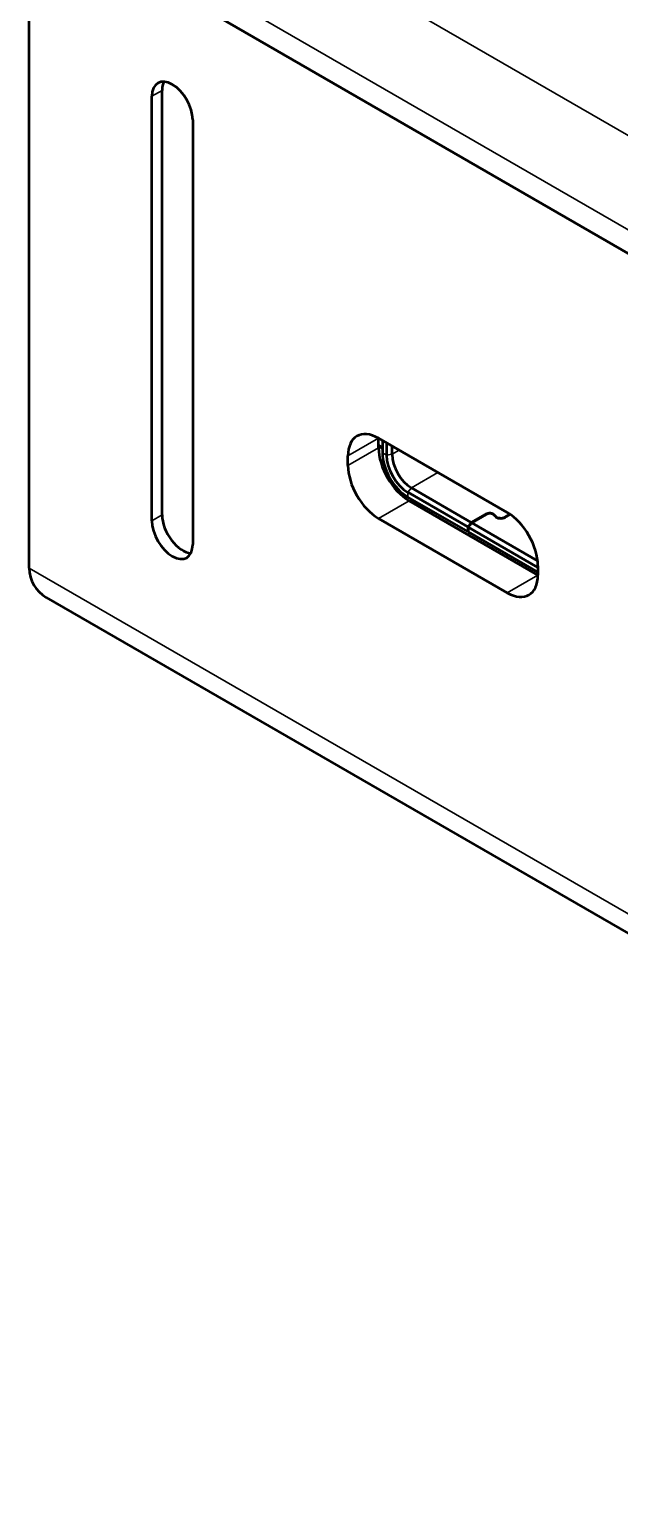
# Model space of a CAD drawing. Header units: inches. Extents: x -20.7 to 49, y -43 to 17.2.
# Drawn here: x -20.74 to -18.32, y -9.03 to -3.03 of the extents above; entities that cross this region are included whole.
import ezdxf

# ---------------------------------------------------------------- set-up
doc = ezdxf.new("R2010")
doc.units = ezdxf.units.IN
doc.header["$MEASUREMENT"] = 0
doc.layers.add('Visible (ANSI)', color=7, linetype='Continuous', lineweight=50)
doc.layers.add('Visible Narrow (ANSI)', color=7, linetype='Continuous', lineweight=35)

msp = doc.modelspace()

# ---------------------------------------------------------------- linework, layer by layer
at = {"layer": 'Visible (ANSI)'}
for p, q in [((-20.7356, -2.534), (-14.3345, -6.2296)), ((-20.7356, -5.2342), (-20.7356, -2.534)), ((-20.7356, -2.534), (-14.3345, -6.2296)), ((-20.1927, -5.0172), (-20.1927, -3.2813)), ((-20.2345, -5.0413), (-20.2345, -3.3054)), ((-20.0675, -3.4019), (-20.0675, -5.1377)), ((-19.3075, -4.7038), (-18.7813, -5.0076)), ((-19.3075, -4.7424), (-19.3075, -4.7038)), ((-19.2921, -4.7409), (-19.3075, -4.7321)), ((-19.2921, -4.7127), (-19.2921, -4.7631)), ((-19.2754, -4.7223), (-19.2754, -4.7728)), ((-19.2526, -4.7692), (-19.2526, -4.7355)), ((-19.4327, -4.8147), (-19.4327, -4.7761)), ((-19.2921, -4.7448), (-19.3075, -4.7359)), ((-19.2776, -4.8327), (-19.2903, -4.8254)), ((-19.1732, -4.9066), (-18.9284, -5.048)), ((-18.9429, -5.066), (-19.1877, -4.9246)), ((-18.9429, -5.0853), (-19.1877, -4.9439)), ((-18.656, -5.2631), (-19.1822, -4.9593)), ((-18.7813, -5.3354), (-19.3075, -5.0317)), ((-18.9284, -5.048), (-18.8696, -5.0141)), ((-18.8679, -5.015), (-18.9267, -5.049)), ((-18.8314, -5.0227), (-18.8354, -5.0181)), ((-18.8333, -5.0175), (-18.8293, -5.0221)), ((-18.791, -5.0256), (-18.7709, -5.014)), ((-18.7694, -5.0151), (-18.7894, -5.0266)), ((-18.9284, -5.048), (-18.9429, -5.066)), ((-18.9429, -5.066), (-18.9429, -5.0853)), ((-18.9429, -5.0853), (-18.9412, -5.0843)), ((-18.9412, -5.067), (-18.9267, -5.049)), ((-18.9412, -5.067), (-18.9412, -5.0863)), ((-18.656, -5.2316), (-18.9412, -5.067)), ((-18.656, -5.2509), (-18.9412, -5.0863)), ((-18.9267, -5.049), (-18.6572, -5.2046)), ((-18.656, -5.2245), (-18.656, -5.2631)), ((-20.6664, -5.354), (-14.3058, -9.0263))]:
    msp.add_line(p, q, dxfattribs=at)
for centre, major_axis, ratio, start_param, end_param in [((-20.151, -3.3537), (-0.0591, 0.1023), 0.57735, 3.926991, 7.068583), ((-20.1092, -3.3296), (-0.0591, 0.1023), 0.57735, 0.361367, 0.785398), ((-19.3075, -4.8484), (-0.0886, 0.1534), 0.57735, 5.497787, 7.068583), ((-19.1822, -4.8147), (-0.0886, 0.1534), 0.57735, 0.785398, 2.356194), ((-19.1877, -4.8234), (0.0738, -0.1279), 0.57735, 3.926991, 5.497787), ((-19.1877, -4.8234), (0.062, -0.1074), 0.57735, 3.926991, 5.497787), ((-19.1732, -4.815), (-0.0561, 0.0972), 0.57735, 0.785398, 2.356194), ((-19.3075, -4.887), (0.0886, -0.1534), 0.57735, 3.926991, 5.497787), ((-20.1092, -5.0654), (0.0591, -0.1023), 0.57735, 3.926991, 5.921818), ((-18.8536, -5.0233), (0.0227, 0), 0.57735, 0.465206, 2.356195), ((-18.8536, -5.0233), (-0.0203, 0), 0.57735, 3.606799, 5.497787), ((-18.8079, -5.0159), (-0.0263, 0), 0.57735, 0.465206, 2.356195), ((-18.8079, -5.0159), (0.0239, 0), 0.57735, 3.606799, 5.497787), ((-18.7813, -5.1522), (-0.0886, 0.1534), 0.57735, 3.926991, 5.497787), ((-20.151, -5.0895), (0.0591, -0.1023), 0.57735, 3.926991, 7.068583), ((-20.4994, -5.1777), (-0.2182, -0.126), 0.717439, 5.890486, 6.675884), ((-18.7813, -5.1908), (0.0886, -0.1534), 0.57735, 5.497787, 7.068583)]:
    msp.add_ellipse(centre, major_axis=major_axis, ratio=ratio, start_param=start_param, end_param=end_param, dxfattribs=at)
at = {"layer": 'Visible Narrow (ANSI)'}
for p, q in [((-14.2367, -5.8039), (-20.4994, -2.1882)), ((-20.7356, -2.4375), (-14.3345, -6.1332)), ((-20.2345, -3.3054), (-20.1927, -3.2813)), ((-19.4327, -4.7761), (-19.3075, -4.7038)), ((-19.3075, -4.7424), (-19.4327, -4.8147)), ((-19.2754, -4.7728), (-19.2921, -4.7631)), ((-19.2754, -4.7728), (-19.2526, -4.7692)), ((-19.2233, -4.7523), (-19.2526, -4.7692)), ((-19.0647, -4.844), (-19.1732, -4.9066)), ((-19.1877, -4.9246), (-19.1732, -4.9066)), ((-19.3075, -5.0317), (-19.1822, -4.9593)), ((-19.1877, -4.9439), (-19.1877, -4.9246)), ((-20.1927, -5.0172), (-20.2345, -5.0413)), ((-18.8696, -5.0141), (-18.8696, -5.016)), ((-18.8333, -5.0175), (-18.8333, -5.0205)), ((-18.8293, -5.0221), (-18.8293, -5.0247)), ((-18.791, -5.0256), (-18.791, -5.0275)), ((-14.3345, -8.9299), (-20.7356, -5.2342)), ((-18.656, -5.2631), (-18.7813, -5.3354))]:
    msp.add_line(p, q, dxfattribs=at)

doc.saveas('drawing.dxf')
